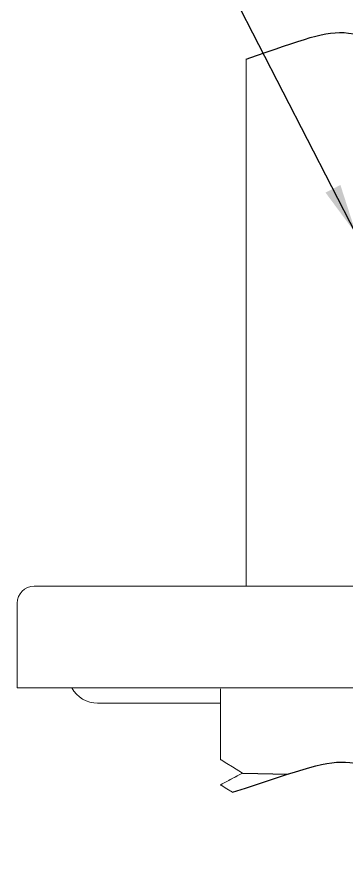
# Model space of a CAD drawing. Extents: x 7948 to 8542, y -4601 to -4181.
# Drawn here: x 7978.3 to 7997.7, y -4474.6 to -4424.1 of the extents above; entities that cross this region are included whole.
import ezdxf

# ---------------------------------------------------------------- set-up
doc = ezdxf.new("R2010")
doc.units = 0
doc.header["$LTSCALE"] = 7
doc.header["$MEASUREMENT"] = 0
doc.layers.get('0').update_dxf_attribs({"color": 2, "linetype": 'CONTINUOUS'})
doc.layers.add('DIM', color=2, linetype='CONTINUOUS')
doc.styles.add('GHS', font='romans', dxfattribs={"bigfont": 'ghs'})
doc.dimstyles.new('DIM_WS01', dxfattribs={"dimtxt": 3.5, "dimasz": 3, "dimexe": 1, "dimexo": 1, "dimgap": 1, "dimtad": 1, "dimdec": 4, "dimzin": 9, "dimdsep": 46, "dimtxsty": 'GHS', "dimcen": -2, "dimclrd": 256, "dimclre": 256, "dimclrt": 256, "dimadec": 4, "dimazin": 2, "dimtfac": 1, "dimtdec": 4, "dimtix": 1, "dimtmove": 0, "dimatfit": 1, "dimfxl": 0, "dimtolj": 1, "dimtzin": 0, "dimlwd": -1, "dimlwe": -1, "dimarcsym": 0})

msp = doc.modelspace()

# ---------------------------------------------------------------- linework, layer by layer
at = {"color": 7, "linetype": 'Continuous', "lineweight": 20}
msp.add_line((7991.79666, -4426.553), (7991.79666, -4457.67932), dxfattribs=at)
at = {"color": 7, "linetype": 'Continuous', "lineweight": 15}
for p, q in [((8005.79696, -4457.67932), (7979.29368, -4457.67932)), ((7978.29368, -4463.67931), (7978.29368, -4458.67932)), ((8005.79697, -4463.67931), (7978.29368, -4463.67931)), ((7990.29665, -4467.92752), (7990.29665, -4463.73552)), ((7990.29665, -4464.57688), (7983.04368, -4464.57688)), ((7990.29665, -4467.92752), (7990.32152, -4467.92835)), ((7990.3419, -4469.39792), (7990.29665, -4469.4044)), ((7990.29665, -4469.42752), (7990.29665, -4469.4044)), ((7990.29665, -4469.42752), (7990.32152, -4469.42835))]:
    msp.add_line(p, q, dxfattribs=at)
at = {"color": 7, "linetype": 'Continuous', "lineweight": 15, "flags": 128}
for points in [[(7990.32152, -4467.92835), (7990.65669, -4468.1371), (7990.99185, -4468.34585), (7991.58631, -4468.7161)], [(7991.58631, -4468.7161), (7991.23643, -4468.90284), (7990.88655, -4469.08957), (7990.29665, -4469.4044)], [(7990.32152, -4469.42835), (7990.65669, -4469.6371), (7990.99185, -4469.84585)]]:
    msp.add_lwpolyline(points, dxfattribs=at)
at = {"color": 7, "linetype": 'Continuous', "lineweight": 15}
for centre, radius, start, end in [((7979.29368, -4458.67931), 1, 90, 180), ((7983.04368, -4462.82688), 1.75, 209.150433, 270.114281)]:
    msp.add_arc(centre, radius, start, end, dxfattribs=at)
at = {"color": 1}
for points in [[(7991.79666, -4426.553), (7995.26201, -4425.36491), (7999.30923, -4423.58701), (8008.28575, -4431.74833), (8012.87503, -4431.42823), (8019.79666, -4429.82953)], [(7990.99185, -4469.84585), (7995.34231, -4468.44393), (7999.38952, -4466.66603), (8008.36604, -4474.82735), (8012.95533, -4474.50725), (8020.59689, -4472.78093)]]:
    msp.add_open_spline(points, degree=3, knots=[25.18115687, 25.18115687, 25.18115687, 25.18115687, 36.80334903, 65.29875036, 77.89414244, 77.89414244, 77.89414244, 77.89414244], dxfattribs=at)
at = {"color": 7, "linetype": 'Continuous', "lineweight": 15}
msp.add_open_spline([(7990.30258, -4469.39811), (7990.51718, -4469.28356), (7990.94727, -4469.05396), (7991.37731, -4468.8243), (7991.59278, -4468.70923)], degree=3, knots=[0, 0, 0, 0, 0.49896136, 1, 1, 1, 1], dxfattribs=at)
at = {"layer": 'DIM'}
msp.add_line((7991.59278, -4468.70923), (7994.28708, -4468.77073), dxfattribs=at)

# ---------------------------------------------------------------- leaders
msp.add_leader([(7998.29693, -4436.87478), (7979.77692, -4400.79757), (8027.20903, -4400.79757)], dimstyle='DIM_WS01', override={"dimtfill": 1, "dimarcsym": 2}, dxfattribs=at)

doc.saveas('drawing.dxf')
